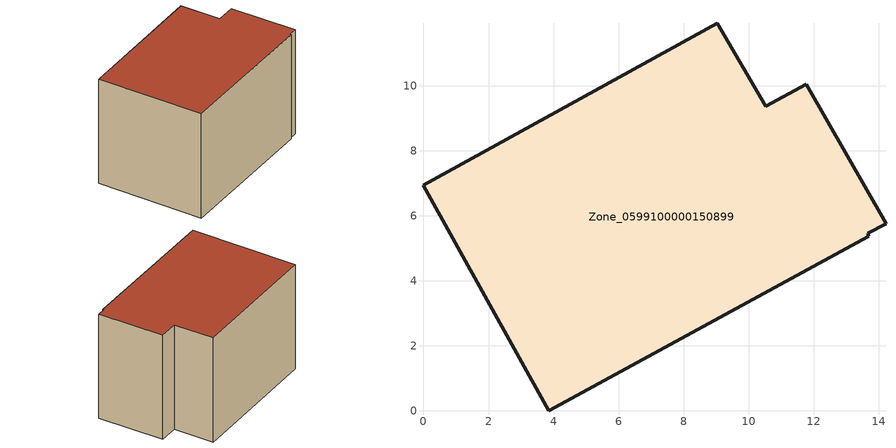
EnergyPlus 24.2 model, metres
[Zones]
Zone_0599100000150899
 floor ground (C_G): 13.69,5.38 3.85,0 0,6.94 9.03,11.93 10.52,9.37 11.77,10.04 14.22,5.76 13.67,5.46 z0
 wall outside (C_F): 10.52,9.37 9.03,11.93 0,6.94 3.85,0 13.69,5.38 13.67,5.46 14.22,5.76 11.77,10.04 10.52,9.37 z0:8.23
 roof outside (C_R): 3.85,0 13.69,5.38 13.67,5.46 14.22,5.76 11.77,10.04 10.52,9.37 9.03,11.93 0,6.94 z8.23
[BUILDING]
Pand.0599100000150899: North Axis=0; Terrain=City; Loads Convergence Tolerance Value=0.04; Temperature Convergence Tolerance Value=0.4; Solar Distribution=FullExterior; Maximum Number of Warmup Days=25; Minimum Number of Warmup Days=1
[Site:Location]
Rotterdam.The.Hague.AP_ZH_NLD Design_Conditions: Latitude=51.96; Longitude=4.45; Time Zone=1; Elevation=-4.5
[SITE:GROUNDTEMPERATURE:BUILDINGSURFACE]
18, 18, 18, 18, 18, 18, 18, 18, 18, 18, 18, 18
[MATERIAL] Thermal Absorptance=0.9; Solar Absorptance=0.7; Visible Absorptance=0.7
Name | Roughness | Thickness | Conductivity | Density | Specific Heat
G.TI.1946 | MediumSmooth | 0.15 | 1 | 540 | 1210
F.TI.1946 | Rough | 0.3 | 0.857143 | 1920 | 840
R.TI.1946 | MediumRough | 0.2 | 0.1 | 1500 | 1000
[CONSTRUCTION]
C_G: G.TI.1946
C_F: F.TI.1946
C_R: R.TI.1946
[ZONE]
Zone_0599100000150899: Type=1; Multiplier=1; Ceiling Height=Autocalculate; Volume=Autocalculate; Floor Area=autocalculate; Part of Total Floor Area=Yes
[ZONEINFILTRATION:DESIGNFLOWRATE]
Infil_Zone_0599100000150899: Zone or ZoneList or Space or SpaceList=Zone_0599100000150899; Schedule=AlwaysOn; Design Flow Rate Calculation Method=Flow/Area; Flow Rate per Floor Area=0.003; Constant Term Coefficient=1; Temperature Term Coefficient=0; Velocity Term Coefficient=0; Velocity Squared Term Coefficient=0
[HVACTEMPLATE:ZONE:IDEALLOADSAIRSYSTEM]
Zone_0599100000150899: Maximum Heating Supply Air Temperature=50; Minimum Cooling Supply Air Temperature=13; Maximum Heating Supply Air Humidity Ratio=0.0156; Minimum Cooling Supply Air Humidity Ratio=0.0077; Heating Limit=NoLimit; Cooling Limit=NoLimit; Dehumidification Control Type=ConstantSensibleHeatRatio; Cooling Sensible Heat Ratio=0.7; Dehumidification Setpoint=60; Humidification Control Type=None; Humidification Setpoint=30; Outdoor Air Method=None; Outdoor Air Flow Rate per Person=0.00944; Outdoor Air Flow Rate per Zone Floor Area=0; Outdoor Air Flow Rate per Zone=0; Demand Controlled Ventilation Type=None; Outdoor Air Economizer Type=NoEconomizer; Heat Recovery Type=None; Sensible Heat Recovery Effectiveness=0.7; Latent Heat Recovery Effectiveness=0.65
[ZONECONTROL:THERMOSTAT]
ThermostatControl_Zone_0599100000150899: Zone or ZoneList=Zone_0599100000150899; Control Type Schedule=DualSetpointControlType; Control 1=Thermostat_Zone_0599100000150899; Temperature Difference Between Cutout And Setpoint=0
[THERMOSTATSETPOINT:DUALSETPOINT]
Thermostat_Zone_0599100000150899: Heating Setpoint Temperature Schedule=HeatingSetpoint_Zone_0599100000150899; Cooling Setpoint Temperature Schedule=CoolingSetpoint_Zone_0599100000150899
[SCHEDULE:COMPACT]
HeatingSetpoint_Zone_0599100000150899: Through: 12/31, For: AllDays, Until: 24:00, 21
CoolingSetpoint_Zone_0599100000150899: Through: 12/31, For: AllDays, Until: 24:00, 24
DualSetpointControlType: Through: 12/31, For: AllDays, Until: 24:00, 4
AlwaysOn: Through: 12/31, For: AllDays, Until: 24:00, 1
